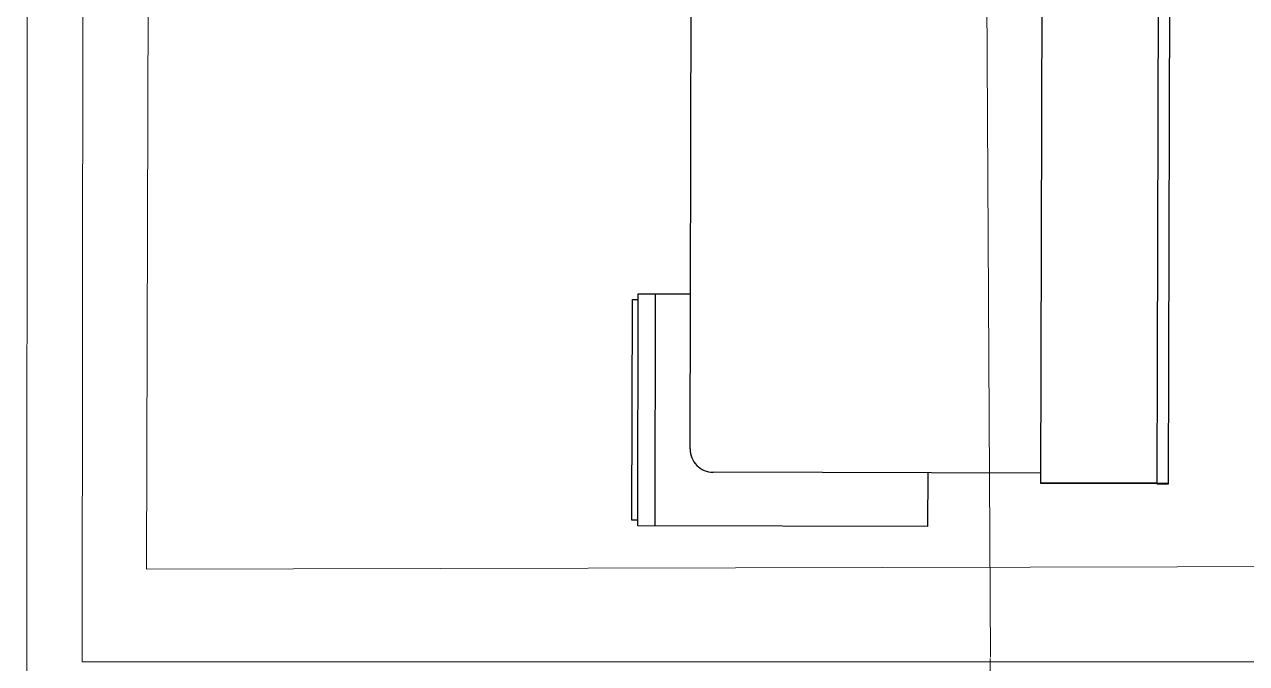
# Model space of a CAD drawing. Header units: inches. Extents: x 164.3 to 247.9, y 15.6 to 56.7.
# Drawn here: x 209.254 to 210.908, y 41.303 to 42.167 of the extents above; entities that cross this region are included whole.
import ezdxf

# ---------------------------------------------------------------- set-up
doc = ezdxf.new("R2010")
doc.units = ezdxf.units.IN
doc.header["$MEASUREMENT"] = 0
doc.layers.get('0').update_dxf_attribs({"lineweight": 0})
doc.layers.add('WALL 1 100', color=250, linetype='Continuous', lineweight=9)
doc.layers.add('провода', color=1, linetype='Continuous', lineweight=5)

msp = doc.modelspace()

# ---------------------------------------------------------------- linework, layer by layer
at = {"color": 7, "linetype": 'ByBlock', "lineweight": -2}
for p, q in [((210.1548, 41.5929), (210.1577, 42.7856)), ((210.6298, 41.5461), (210.6317, 42.3308)), ((210.7886, 42.3305), (210.7867, 41.5457)), ((210.8024, 41.5457), (210.8043, 42.3304)), ((210.084, 41.4889), (210.0848, 41.8028)), ((210.0848, 41.8028), (210.1553, 41.8026)), ((210.1076, 41.4888), (210.1083, 41.8027)), ((210.0762, 41.4967), (210.0769, 41.7949)), ((210.0769, 41.7949), (210.0848, 41.7949)), ((210.6298, 41.5603), (210.1862, 41.5614)), ((210.4766, 41.5607), (210.4764, 41.4879)), ((210.7867, 41.5462), (210.6298, 41.5466)), ((210.7867, 41.5457), (210.6298, 41.5461)), ((210.787, 41.5465), (210.63, 41.5468)), ((210.7867, 41.5462), (210.8024, 41.5462)), ((210.7867, 41.5457), (210.8024, 41.5457)), ((210.787, 41.5465), (210.8027, 41.5464)), ((210.084, 41.4967), (210.0762, 41.4967)), ((210.084, 41.4889), (210.084, 41.4967)), ((210.4764, 41.4879), (210.084, 41.4889))]:
    msp.add_line(p, q, dxfattribs=at)
msp.add_arc((210.1862, 41.5928), 0.0314, 179.8612, 269.8612, dxfattribs=at)
at = {"layer": 'WALL 1 100', "color": 0}
for p, q in [((209.2601, 45.4332), (209.254, 37.2127)), ((209.431, 45.2615), (209.4193, 41.4311))]:
    msp.add_line(p, q, dxfattribs=at)
msp.add_lwpolyline([(209.4186, 41.4304), (221.9803, 41.4587)], dxfattribs=at)
at = {"layer": 'провода', "color": 1}
for p, q in [((209.3321, 41.3051), (209.3366, 45.3383)), ((210.5616, 41.311), (210.5557, 42.3029)), ((209.3321, 41.3051), (220.7724, 41.3029)), ((210.5714, 40.2835), (210.561, 41.3096))]:
    msp.add_line(p, q, dxfattribs=at)

doc.saveas('drawing.dxf')
